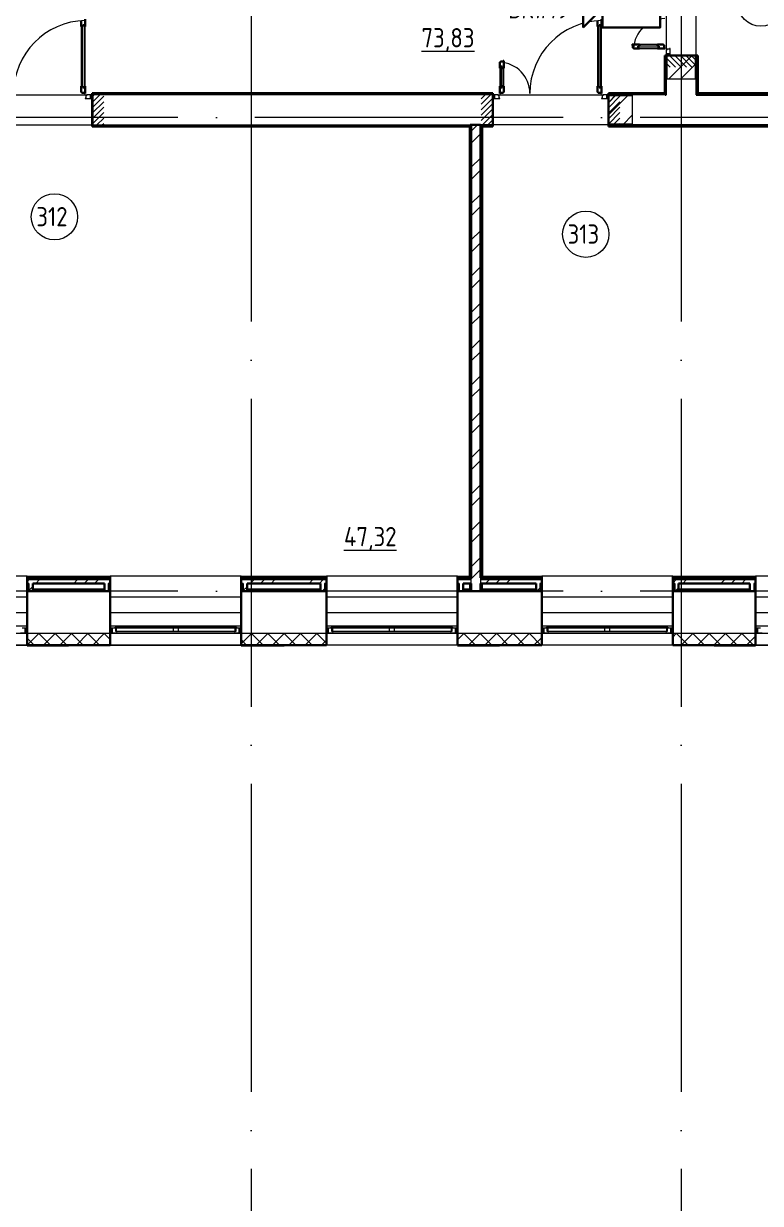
# Model space of a CAD drawing. Header units: millimetres. Extents: x -495897 to 1376592, y -28539 to 470976.
# Drawn here: x 296255 to 305816, y 334687 to 350005 of the extents above; entities that cross this region are included whole.
import ezdxf
from ezdxf.enums import TextEntityAlignment as Align

# ---------------------------------------------------------------- set-up
doc = ezdxf.new("R2010")
doc.units = ezdxf.units.MM
doc.set_wipeout_variables(frame=1)
doc.linetypes.add('ADSK_Линия сетки', pattern=[25, 20, -2.5, 0, -2.5])
doc.linetypes.add('ADSK_Штриховая_ш2 п1_5', pattern=[4.5, 3, -1.5])
for name, color, linetype, lineweight in [('_ Окна', 7, 'Continuous', 9), ('RC-Видеонаблюдение', 5, 'Continuous', 30), ('Двери', 252, 'Continuous', 9), ('Марки помещений', 252, 'Continuous', 20), ('Ограждение', 252, 'Continuous', 9), ('Окна', 252, 'Continuous', 9), ('Оси', 252, 'Continuous', 9), ('Перекрытие', 252, 'Continuous', 18), ('Стены внутренние', 7, 'Continuous', 18), ('Стены наружные', 7, 'Continuous', 18), ('Стены штриховка', 7, 'Continuous', 9)]:
    doc.layers.add(name, color=color, linetype=linetype, lineweight=lineweight)
doc.layers.add('RC-Позиционные_обозначения', color=7, linetype='Continuous')
doc.layers.add('Двери открывание', color=7, linetype='Continuous', lineweight=9, true_color=0xc0c0c0)
doc.styles.add('GOST Common_2', font='', dxfattribs={"width": 0.9, "height": 250})
doc.styles.add('RubezhCAD', font='', dxfattribs={"oblique": 10})
doc.styles.get("Standard").update_dxf_attribs({"font": ''})
doc.styles.get('GOST Common_2').set_extended_font_data('GOST type B')
doc.styles.get('RubezhCAD').set_extended_font_data('GOST type A')
doc.styles.get('Standard').set_extended_font_data('GOST type B')

# ---------------------------------------------------------------- blocks, each defined once
blk = doc.blocks.new('RC-UGO-CAM-01')
blk.add_attdef('PSTN', text='', height=2.5).set_placement((4.63, 3.28), align=Align.BOTTOM_LEFT)
at = {"color": 1}
blk.add_wipeout([(3.74, 0), (6.24, 2.5), (6.24, -2.5)], dxfattribs=at)
blk.add_line((6.24, 2.5), (6.24, -2.5), dxfattribs=at)
blk.add_wipeout([(-3.74, -2.5), (-3.74, 2.5), (3.74, 2.5), (3.74, -2.5)], dxfattribs=at)
for q in [(6.24, 2.5), (6.24, -2.5)]:
    blk.add_line((3.74, 0), q, dxfattribs=at)
blk.add_lwpolyline([(3.74, -2.5), (3.74, 2.5), (-3.74, 2.5), (-3.74, -2.5), (3.74, -2.5)], close=True, dxfattribs=at)
blk = doc.blocks.new('3 этаж')
at = {"layer": '_ Окна', "color": 251, "lineweight": 18, "true_color": 0x636466}
for p, q in [((296971, -18303), (297031, -18303)), ((297031, -18245), (296993, -18245)), ((297031, -18303), (297031, -18245)), ((298199, -18245), (298161, -18245)), ((298161, -18245), (298161, -18303)), ((298161, -18303), (298220, -18303)), ((298207, -18286), (298207, -18245)), ((298219, -18286), (298207, -18286)), ((298220, -18303), (298225, -18286)), ((299747, -18286), (299751, -18303)), ((299751, -18303), (299811, -18303)), ((299765, -18286), (299753, -18286)), ((299765, -18245), (299765, -18286)), ((299811, -18245), (299773, -18245)), ((299811, -18303), (299811, -18245)), ((301004, -18245), (300966, -18245)), ((300966, -18245), (300966, -18303)), ((300966, -18303), (301025, -18303)), ((301012, -18286), (301012, -18245)), ((301024, -18286), (301012, -18286)), ((301025, -18303), (301030, -18286)), ((302552, -18286), (302556, -18303)), ((302556, -18303), (302616, -18303)), ((302570, -18286), (302558, -18286)), ((302570, -18245), (302570, -18286)), ((302616, -18245), (302578, -18245)), ((302616, -18303), (302616, -18245)), ((303799, -18245), (303761, -18245)), ((303761, -18245), (303761, -18303)), ((303761, -18303), (303820, -18303)), ((303807, -18286), (303807, -18245)), ((303819, -18286), (303807, -18286)), ((303820, -18303), (303825, -18286)), ((305347, -18286), (305351, -18303)), ((305351, -18303), (305411, -18303)), ((305365, -18286), (305353, -18286)), ((305365, -18245), (305365, -18286)), ((305411, -18245), (305373, -18245)), ((305411, -18303), (305411, -18245)), ((306574, -18245), (306536, -18245)), ((306536, -18245), (306536, -18303)), ((306536, -18303), (306595, -18303))]:
    blk.add_line(p, q, dxfattribs=at)
at = {"layer": '_ Окна', "color": 251, "true_color": 0x636466}
for p, q in [((297056, -18245), (297031, -18245)), ((297031, -18245), (297031, -18303)), ((297031, -18303), (297056, -18303)), ((298161, -18245), (298136, -18245)), ((298136, -18303), (298161, -18303)), ((298161, -18303), (298161, -18245)), ((299836, -18245), (299811, -18245)), ((299811, -18245), (299811, -18303)), ((299811, -18303), (299836, -18303)), ((300966, -18245), (300941, -18245)), ((300941, -18303), (300966, -18303)), ((300966, -18303), (300966, -18245)), ((302641, -18245), (302616, -18245)), ((302616, -18245), (302616, -18303)), ((302616, -18303), (302641, -18303)), ((303761, -18245), (303736, -18245)), ((303736, -18303), (303761, -18303)), ((303761, -18303), (303761, -18245)), ((305436, -18245), (305411, -18245)), ((305411, -18245), (305411, -18303)), ((305411, -18303), (305436, -18303)), ((306536, -18245), (306511, -18245)), ((306511, -18303), (306536, -18303)), ((306536, -18303), (306536, -18245))]:
    blk.add_line(p, q, dxfattribs=at)
at = {"layer": 'Двери', "color": 251, "lineweight": 30, "true_color": 0x636466}
for p, q in [((297759, -10354), (297759, -10430)), ((297779, -10430), (297779, -10412)), ((297779, -10412), (297800, -10412)), ((297800, -10412), (297800, -10430)), ((297809, -10430), (297809, -10336)), ((304459, -10354), (304459, -10430)), ((304479, -10430), (304479, -10412)), ((304479, -10412), (304500, -10412)), ((304500, -10412), (304500, -10430)), ((304509, -10430), (304509, -10336)), ((297759, -10430), (297779, -10430)), ((297800, -10430), (297809, -10430)), ((304459, -10430), (304479, -10430)), ((304500, -10430), (304509, -10430)), ((305003, -10666), (304909, -10666)), ((304909, -10666), (304909, -10674)), ((304909, -10674), (304918, -10674)), ((304918, -10674), (304918, -10708)), ((304918, -10708), (304927, -10708)), ((304927, -10708), (304927, -10716)), ((304927, -10716), (305003, -10716)), ((305003, -10686), (304985, -10686)), ((304985, -10686), (304985, -10707)), ((304985, -10707), (305003, -10707)), ((305003, -10666), (305003, -10686)), ((305003, -10707), (305003, -10716)), ((305315, -10666), (305239, -10666)), ((305239, -10666), (305239, -10686)), ((305239, -10686), (305257, -10686)), ((305239, -10707), (305239, -10716)), ((305257, -10707), (305239, -10707)), ((305239, -10716), (305333, -10716)), ((305257, -10686), (305257, -10707)), ((305315, -10674), (305315, -10666)), ((305324, -10674), (305315, -10674)), ((305324, -10708), (305324, -10674)), ((305333, -10708), (305324, -10708)), ((305333, -10716), (305333, -10708)), ((303201, -10894), (303193, -10894)), ((303193, -10894), (303193, -10970)), ((303202, -10970), (303193, -10970)), ((303235, -10885), (303201, -10885)), ((303201, -10885), (303201, -10894)), ((303202, -10952), (303202, -10970)), ((303223, -10952), (303202, -10952)), ((303223, -10970), (303223, -10952)), ((303243, -10970), (303223, -10970)), ((303243, -10876), (303235, -10876)), ((303235, -10876), (303235, -10885)), ((303243, -10970), (303243, -10876)), ((297759, -11206), (297759, -11282)), ((297759, -11206), (297779, -11206)), ((297759, -11282), (297767, -11282)), ((297767, -11282), (297767, -11291)), ((297767, -11291), (297801, -11291)), ((297779, -11206), (297779, -11224)), ((297779, -11224), (297800, -11224)), ((297800, -11206), (297809, -11206)), ((297800, -11224), (297800, -11206)), ((297801, -11291), (297801, -11300)), ((297801, -11300), (297809, -11300)), ((297809, -11300), (297809, -11206)), ((303193, -11206), (303193, -11300)), ((303202, -11206), (303193, -11206)), ((303193, -11300), (303201, -11300)), ((303201, -11300), (303201, -11291)), ((303201, -11291), (303235, -11291)), ((303202, -11224), (303202, -11206)), ((303223, -11224), (303202, -11224)), ((303223, -11206), (303223, -11224)), ((303243, -11206), (303223, -11206)), ((303235, -11291), (303235, -11282)), ((303235, -11282), (303243, -11282)), ((303243, -11282), (303243, -11206)), ((304459, -11206), (304459, -11282)), ((304459, -11206), (304479, -11206)), ((304459, -11282), (304467, -11282)), ((304467, -11282), (304467, -11291)), ((304467, -11291), (304501, -11291)), ((304479, -11206), (304479, -11224)), ((304479, -11224), (304500, -11224)), ((304500, -11206), (304509, -11206)), ((304500, -11224), (304500, -11206)), ((304501, -11291), (304501, -11300)), ((304501, -11300), (304509, -11300)), ((304509, -11300), (304509, -11206))]:
    blk.add_line(p, q, dxfattribs=at)
at = {"layer": 'Двери', "color": 251, "true_color": 0x636466}
for p, q in [((297779, -11224), (297779, -10412)), ((297779, -10412), (297800, -10412)), ((297800, -10412), (297800, -11224)), ((304479, -11224), (304479, -10412)), ((304479, -10412), (304500, -10412)), ((304500, -10412), (304500, -11224)), ((297759, -10430), (297759, -11206)), ((297809, -11206), (297809, -10430)), ((304459, -10430), (304459, -11206)), ((304509, -11206), (304509, -10430)), ((305257, -10686), (304985, -10686)), ((304985, -10686), (304985, -10707)), ((304985, -10707), (305257, -10707)), ((305239, -10666), (305003, -10666)), ((305003, -10716), (305239, -10716)), ((305257, -10707), (305257, -10686)), ((305401, -10716), (305393, -10716)), ((305393, -10716), (305393, -10725)), ((305401, -10788), (305401, -10716)), ((305351, -10739), (305351, -10788)), ((305359, -10739), (305351, -10739)), ((305401, -10788), (305351, -10788)), ((305351, -10788), (305351, -10808)), ((305351, -10788), (305401, -10788)), ((305351, -10808), (305401, -10808)), ((305393, -10725), (305359, -10725)), ((305359, -10725), (305359, -10739)), ((305401, -10808), (305401, -10788)), ((303193, -10970), (303193, -11206)), ((303202, -10952), (303202, -11224)), ((303223, -10952), (303202, -10952)), ((303223, -11224), (303223, -10952)), ((303243, -11206), (303243, -10970)), ((297800, -11224), (297779, -11224)), ((297832, -11326), (297818, -11326)), ((297818, -11326), (297818, -11360)), ((297832, -11318), (297832, -11326)), ((297881, -11318), (297832, -11318)), ((297901, -11318), (297881, -11318)), ((297881, -11318), (297881, -11368)), ((297881, -11368), (297881, -11318)), ((297901, -11368), (297901, -11318)), ((303101, -11318), (303101, -11368)), ((303121, -11318), (303101, -11318)), ((303121, -11368), (303121, -11318)), ((303170, -11318), (303121, -11318)), ((303121, -11318), (303121, -11368)), ((303170, -11326), (303170, -11318)), ((303184, -11326), (303170, -11326)), ((303184, -11360), (303184, -11326)), ((303202, -11224), (303223, -11224)), ((304500, -11224), (304479, -11224)), ((304532, -11326), (304518, -11326)), ((304518, -11326), (304518, -11360)), ((304532, -11318), (304532, -11326)), ((304581, -11318), (304532, -11318)), ((304601, -11318), (304581, -11318)), ((304581, -11318), (304581, -11368)), ((304581, -11368), (304581, -11318)), ((304601, -11368), (304601, -11318)), ((297818, -11360), (297809, -11360)), ((297809, -11360), (297809, -11368)), ((297809, -11368), (297881, -11368)), ((297881, -11368), (297901, -11368)), ((303101, -11368), (303121, -11368)), ((303121, -11368), (303193, -11368)), ((303193, -11360), (303184, -11360)), ((303193, -11368), (303193, -11360)), ((304518, -11360), (304509, -11360)), ((304509, -11360), (304509, -11368)), ((304509, -11368), (304581, -11368)), ((304581, -11368), (304601, -11368))]:
    blk.add_line(p, q, dxfattribs=at)
at = {"layer": 'Двери', "color": 251, "linetype": 'ADSK_Штриховая_ш2 п1_5', "true_color": 0x636466}
for p, q in [((305741, -10808), (305351, -10808)), ((305351, -10808), (305351, -10958)), ((305741, -10958), (305741, -10808)), ((298051, -11318), (297901, -11318)), ((297901, -11318), (297901, -11708)), ((303101, -11318), (302951, -11318)), ((303101, -11708), (303101, -11318)), ((304751, -11318), (304601, -11318)), ((304601, -11318), (304601, -11708)), ((297901, -11708), (298051, -11708)), ((302951, -11708), (303101, -11708)), ((304601, -11708), (304751, -11708))]:
    blk.add_line(p, q, dxfattribs=at)
at = {"layer": 'Двери', "color": 251, "linetype": 'Continuous', "lineweight": 18, "true_color": 0x636466}
for p, q in [((305472, -10958), (305351, -10837)), ((305543, -10958), (305393, -10808)), ((305614, -10958), (305464, -10808)), ((305684, -10958), (305534, -10808)), ((305741, -10944), (305605, -10808)), ((305741, -10873), (305676, -10808)), ((305402, -10958), (305351, -10908)), ((297901, -11346), (297928, -11318)), ((297901, -11416), (297999, -11318)), ((302951, -11369), (303002, -11318)), ((302951, -11440), (303072, -11318)), ((304601, -11346), (304628, -11318)), ((304601, -11416), (304699, -11318)), ((297901, -11487), (298051, -11337)), ((297901, -11558), (298051, -11408)), ((297901, -11628), (298051, -11478)), ((302951, -11511), (303101, -11361)), ((302951, -11581), (303101, -11431)), ((304601, -11487), (304751, -11337)), ((304601, -11558), (304751, -11408)), ((304601, -11628), (304751, -11478)), ((297901, -11699), (298051, -11549)), ((297962, -11708), (298051, -11620)), ((302951, -11652), (303101, -11502)), ((302965, -11708), (303101, -11573)), ((304601, -11699), (304751, -11549)), ((304662, -11708), (304751, -11620)), ((298033, -11708), (298051, -11691)), ((303036, -11708), (303101, -11643)), ((304733, -11708), (304751, -11691))]:
    blk.add_line(p, q, dxfattribs=at)
at = {"layer": 'Двери открывание', "color": 251, "true_color": 0x636466}
for centre, radius, start, end in [((297827, -11300), 946, 91.0903, 180), ((304527, -11300), 946, 91.0903, 180), ((305333, -10734), 406, 90, 177.459), ((303175, -11300), 406, 0, 87.459)]:
    blk.add_arc(centre, radius, start, end, dxfattribs=at)
at = {"layer": 'Марки помещений', "color": 251, "true_color": 0x636466}
for centre in [(306578, -10127), (297412, -12902), (304306, -13129)]:
    blk.add_circle(centre, 300, dxfattribs=at)
at = {"layer": 'Ограждение', "color": 251, "true_color": 0x636466}
for p, q in [((305326, -10898), (305331, -10898)), ((305326, -10898), (305326, -11293)), ((305761, -10898), (305766, -10898)), ((305766, -10898), (305766, -11293)), ((297911, -11298), (297911, -11293)), ((303091, -11293), (297911, -11293)), ((303091, -11293), (303091, -11298)), ((304611, -11298), (304611, -11293)), ((305326, -11293), (304611, -11293)), ((305326, -11293), (305331, -11298)), ((305766, -11293), (305761, -11298)), ((311546, -11293), (305766, -11293)), ((297911, -11733), (297911, -11728)), ((297911, -11733), (302796, -11733)), ((302801, -11728), (302796, -11733)), ((302796, -11733), (302796, -17578)), ((302966, -11733), (302961, -11728)), ((302966, -17578), (302966, -11733)), ((303091, -11733), (302966, -11733)), ((303091, -11728), (303091, -11733)), ((304611, -11733), (304611, -11728)), ((304611, -11733), (311069, -11733)), ((295356, -17563), (297056, -17563)), ((297056, -17563), (297056, -17578)), ((298136, -17578), (298136, -17563)), ((298136, -17563), (299836, -17563)), ((299836, -17563), (299836, -17578)), ((300941, -17578), (300941, -17563)), ((300941, -17563), (302641, -17563)), ((302641, -17563), (302641, -17578)), ((303736, -17578), (303736, -17563)), ((303736, -17563), (305436, -17563)), ((305436, -17563), (305436, -17578)), ((306511, -17578), (306511, -17563)), ((306511, -17563), (308211, -17563)), ((298061, -17738), (297131, -17738)), ((300866, -17738), (299911, -17738)), ((302796, -17738), (302716, -17738)), ((302796, -17663), (302796, -17738)), ((302806, -17748), (302796, -17738)), ((302806, -17748), (302806, -17663)), ((302956, -17663), (302956, -17748)), ((302956, -17748), (302966, -17738)), ((302966, -17738), (302966, -17663)), ((303661, -17738), (302966, -17738)), ((306436, -17738), (305511, -17738)), ((295356, -17838), (297056, -17838)), ((298136, -17838), (299836, -17838)), ((300941, -17838), (302641, -17838)), ((303736, -17838), (305436, -17838)), ((306511, -17838), (308211, -17838)), ((295356, -18038), (297056, -18038)), ((298136, -18038), (299836, -18038)), ((300941, -18038), (302641, -18038)), ((303736, -18038), (305436, -18038)), ((306511, -18038), (308211, -18038)), ((295356, -18213), (297056, -18213)), ((298136, -18213), (299836, -18213)), ((300941, -18213), (302641, -18213)), ((303736, -18213), (305436, -18213)), ((306511, -18213), (308211, -18213))]:
    blk.add_line(p, q, dxfattribs=at)
at = {"layer": 'Окна', "color": 251, "true_color": 0x636466}
for p, q in [((298199, -18228), (298971, -18228)), ((298199, -18245), (298199, -18228)), ((298971, -18228), (299001, -18228)), ((298971, -18228), (298971, -18245)), ((299001, -18228), (299773, -18228)), ((299001, -18245), (299001, -18228)), ((299773, -18228), (299773, -18245)), ((301004, -18228), (301776, -18228)), ((301004, -18245), (301004, -18228)), ((301776, -18228), (301806, -18228)), ((301776, -18228), (301776, -18245)), ((301806, -18228), (302578, -18228)), ((301806, -18245), (301806, -18228)), ((302578, -18228), (302578, -18245)), ((303799, -18228), (304571, -18228)), ((303799, -18245), (303799, -18228)), ((304571, -18228), (304601, -18228)), ((304571, -18228), (304571, -18245)), ((304601, -18228), (305373, -18228)), ((304601, -18245), (304601, -18228)), ((305373, -18228), (305373, -18245)), ((298971, -18245), (298199, -18245)), ((298219, -18286), (298219, -18245)), ((298951, -18286), (298219, -18286)), ((298220, -18303), (299751, -18303)), ((298951, -18245), (298951, -18286)), ((299021, -18286), (298951, -18286)), ((299001, -18245), (298971, -18245)), ((299773, -18245), (299001, -18245)), ((299021, -18286), (299021, -18245)), ((299753, -18286), (299021, -18286)), ((299753, -18245), (299753, -18286)), ((301776, -18245), (301004, -18245)), ((301024, -18286), (301024, -18245)), ((301756, -18286), (301024, -18286)), ((301025, -18303), (302556, -18303)), ((301756, -18245), (301756, -18286)), ((301826, -18286), (301756, -18286)), ((301806, -18245), (301776, -18245)), ((302578, -18245), (301806, -18245)), ((301826, -18286), (301826, -18245)), ((302558, -18286), (301826, -18286)), ((302558, -18245), (302558, -18286)), ((304571, -18245), (303799, -18245)), ((303819, -18286), (303819, -18245)), ((304551, -18286), (303819, -18286)), ((303820, -18303), (305351, -18303)), ((304551, -18245), (304551, -18286)), ((304621, -18286), (304551, -18286)), ((304601, -18245), (304571, -18245)), ((305373, -18245), (304601, -18245)), ((304621, -18286), (304621, -18245)), ((305353, -18286), (304621, -18286)), ((305353, -18245), (305353, -18286))]:
    blk.add_line(p, q, dxfattribs=at)
at = {"layer": 'Оси', "color": 251, "linetype": 'ADSK_Линия сетки', "ltscale": 200, "true_color": 0x636466}
for p, q in [((299966, -263), (299966, -31390)), ((305546, -263), (305546, -31390)), ((314013, -11613), (237074, -11613)), ((314013, -17763), (237074, -17763))]:
    blk.add_line(p, q, dxfattribs=at)
at = {"layer": 'Перекрытие', "color": 251, "true_color": 0x636466}
for p, q in [((305351, -9377), (305351, -10739)), ((305736, -10808), (305741, -10808)), ((304611, -11323), (304611, -11318)), ((304611, -11708), (304611, -11703))]:
    blk.add_line(p, q, dxfattribs=at)
at = {"layer": 'Стены внутренние', "color": 251, "lineweight": 30, "true_color": 0x636466}
for p, q in [((305356, -11113), (305351, -11113)), ((305741, -11113), (305736, -11113)), ((297911, -11318), (297911, -11323)), ((303101, -11708), (303101, -11318)), ((304911, -11318), (304911, -11323)), ((305351, -11318), (305336, -11318)), ((297911, -11703), (297911, -11708)), ((304911, -11703), (304911, -11708)), ((297056, -17763), (297056, -18465)), ((298061, -17763), (297131, -17763)), ((298136, -18465), (298136, -17763)), ((299836, -17763), (299836, -18465)), ((300866, -17763), (299911, -17763)), ((300941, -18465), (300941, -17763)), ((302641, -17763), (302641, -18465)), ((302821, -17763), (302716, -17763)), ((303661, -17763), (302941, -17763)), ((303736, -18465), (303736, -17763)), ((305436, -17763), (305436, -18465)), ((306436, -17763), (305511, -17763)), ((306511, -18465), (306511, -17763)), ((297056, -18465), (298136, -18465)), ((299836, -18465), (300941, -18465)), ((302641, -18465), (303736, -18465)), ((305436, -18465), (306511, -18465))]:
    blk.add_line(p, q, dxfattribs=at)
at = {"layer": 'Стены внутренние', "color": 251, "true_color": 0x636466}
for p, q in [((305351, -11113), (305351, -11318)), ((305736, -11113), (305356, -11113)), ((305741, -11318), (305741, -11113)), ((296470, -11318), (297832, -11318)), ((303101, -11318), (297911, -11318)), ((297911, -11323), (297911, -11703)), ((303170, -11318), (304532, -11318)), ((305336, -11318), (304911, -11318)), ((304911, -11323), (304911, -11703)), ((296401, -11708), (297901, -11708)), ((297911, -11708), (302806, -11708)), ((304601, -11708), (303101, -11708)), ((312296, -18313), (280362, -18313)), ((312296, -18313), (306511, -18313)), ((297056, -18465), (295356, -18465)), ((299836, -18465), (298136, -18465)), ((302641, -18465), (300941, -18465)), ((305436, -18465), (303736, -18465)), ((308211, -18465), (306511, -18465))]:
    blk.add_line(p, q, dxfattribs=at)
at = {"layer": 'Стены внутренние', "color": 251, "linetype": 'Continuous', "lineweight": 9, "true_color": 0x636466}
for p, q in [((297149, -18463), (297056, -18371)), ((297059, -18463), (297209, -18313)), ((297361, -18463), (297211, -18313)), ((297271, -18463), (297421, -18313)), ((297573, -18463), (297423, -18313)), ((297484, -18463), (297634, -18313)), ((297785, -18463), (297635, -18313)), ((297696, -18463), (297846, -18313)), ((297997, -18463), (297847, -18313)), ((297908, -18463), (298058, -18313)), ((298135, -18389), (298059, -18313)), ((299838, -18443), (299967, -18313)), ((300119, -18463), (299969, -18313)), ((300029, -18463), (300179, -18313)), ((300331, -18463), (300181, -18313)), ((300241, -18463), (300391, -18313)), ((300543, -18463), (300393, -18313)), ((300453, -18463), (300603, -18313)), ((300755, -18463), (300605, -18313)), ((300665, -18463), (300815, -18313)), ((300939, -18435), (300817, -18313)), ((302643, -18395), (302725, -18313)), ((302876, -18463), (302726, -18313)), ((302787, -18463), (302937, -18313)), ((303088, -18463), (302938, -18313)), ((302999, -18463), (303149, -18313)), ((303301, -18463), (303151, -18313)), ((303211, -18463), (303361, -18313)), ((303513, -18463), (303363, -18313)), ((303423, -18463), (303573, -18313)), ((303725, -18463), (303575, -18313)), ((303635, -18463), (303736, -18363)), ((305436, -18360), (305482, -18313)), ((305634, -18463), (305484, -18313)), ((305545, -18463), (305695, -18313)), ((305846, -18463), (305696, -18313)), ((305757, -18463), (305907, -18313)), ((306058, -18463), (305908, -18313)), ((305969, -18463), (306119, -18313)), ((306270, -18463), (306120, -18313)), ((306181, -18463), (306331, -18313)), ((306483, -18463), (306333, -18313)), ((306393, -18463), (306511, -18346)), ((297124, -18465), (297123, -18465)), ((297476, -18463), (297475, -18465)), ((298120, -18463), (298134, -18450)), ((298134, -18453), (298136, -18453)), ((299906, -18463), (299838, -18395)), ((299940, -18463), (299939, -18465)), ((299961, -18465), (299960, -18463)), ((300195, -18465), (300194, -18463)), ((300782, -18465), (300781, -18463)), ((300878, -18463), (300939, -18402)), ((302643, -18437), (302641, -18434)), ((302664, -18463), (302643, -18442)), ((302756, -18463), (302755, -18465)), ((305454, -18464), (305453, -18465)), ((305475, -18465), (305474, -18463)), ((306061, -18465), (306060, -18463))]:
    blk.add_line(p, q, dxfattribs=at)
at = {"layer": 'Стены наружные', "color": 251, "true_color": 0x636466}
for p, q in [((305356, -10739), (305356, -9713)), ((305736, -9713), (305736, -10808)), ((303101, -11708), (302941, -11708)), ((311094, -11708), (304911, -11708)), ((297131, -17748), (298061, -17748)), ((299911, -17748), (300866, -17748)), ((302716, -17748), (302813, -17748)), ((302813, -17763), (302813, -17748)), ((302948, -17748), (303661, -17748)), ((302948, -17763), (302948, -17748)), ((305511, -17748), (306436, -17748)), ((297056, -18470), (294281, -18470)), ((299836, -18470), (297596, -18470)), ((300941, -18470), (300391, -18470)), ((300941, -18465), (300941, -18470)), ((303736, -18470), (303186, -18470)), ((303736, -18465), (303736, -18470)), ((305436, -18465), (305436, -18470)), ((305971, -18470), (305436, -18470)), ((308816, -18470), (306511, -18470))]:
    blk.add_line(p, q, dxfattribs=at)
at = {"layer": 'Стены наружные', "color": 251, "lineweight": 30, "true_color": 0x636466}
for p, q in [((305351, -10808), (305331, -10808)), ((305331, -10808), (305331, -11298)), ((305351, -11113), (305351, -10808)), ((305736, -10808), (305356, -10808)), ((305356, -10808), (305356, -11113)), ((305736, -11113), (305736, -10808)), ((305761, -10808), (305741, -10808)), ((305741, -10808), (305741, -11113)), ((305761, -11298), (305761, -10808)), ((297901, -11298), (297901, -11318)), ((303101, -11298), (297901, -11298)), ((297901, -11318), (297911, -11318)), ((297911, -11323), (297901, -11323)), ((297901, -11323), (297901, -11703)), ((303101, -11318), (303101, -11298)), ((304601, -11298), (304601, -11318)), ((305331, -11298), (304601, -11298)), ((304601, -11318), (304911, -11318)), ((304911, -11323), (304601, -11323)), ((304601, -11323), (304601, -11703)), ((305336, -11303), (305331, -11303)), ((305741, -11318), (311646, -11318)), ((305756, -11303), (305756, -11298)), ((311566, -11303), (305756, -11303)), ((311561, -11298), (305761, -11298)), ((297901, -11703), (297911, -11703)), ((297911, -11708), (297901, -11708)), ((297901, -11708), (297901, -11728)), ((297901, -11728), (302801, -11728)), ((302801, -11728), (302801, -17578)), ((302941, -11708), (302806, -11708)), ((302806, -11723), (302806, -17583)), ((302821, -17588), (302821, -11708)), ((302941, -11708), (302941, -17588)), ((302956, -11723), (302961, -11723)), ((302956, -17583), (302956, -11723)), ((302961, -17578), (302961, -11728)), ((302961, -11728), (303101, -11728)), ((303101, -11728), (303101, -11708)), ((304601, -11703), (304911, -11703)), ((304911, -11708), (304601, -11708)), ((304601, -11708), (304601, -11728)), ((304601, -11728), (311074, -11728)), ((298136, -17578), (297056, -17578)), ((297056, -17578), (297056, -17763)), ((298136, -17763), (298136, -17578)), ((300941, -17578), (299836, -17578)), ((299836, -17578), (299836, -17763)), ((300941, -17763), (300941, -17578)), ((302801, -17578), (302641, -17578)), ((302641, -17578), (302641, -17763)), ((302806, -17583), (302801, -17583)), ((302941, -17588), (302956, -17588)), ((302961, -17583), (302956, -17583)), ((303736, -17578), (302961, -17578)), ((303736, -17763), (303736, -17578)), ((305436, -17578), (305436, -17763)), ((306511, -17578), (305436, -17578)), ((306511, -17763), (306511, -17578)), ((297056, -17763), (297131, -17763)), ((297131, -17663), (298061, -17663)), ((297131, -17763), (297131, -17663)), ((298061, -17663), (298061, -17763)), ((298061, -17763), (298136, -17763)), ((299836, -17763), (299911, -17763)), ((299911, -17663), (300866, -17663)), ((299911, -17763), (299911, -17663)), ((300866, -17663), (300866, -17763)), ((300866, -17763), (300941, -17763)), ((302641, -17763), (302716, -17763)), ((302716, -17663), (302821, -17663)), ((302716, -17763), (302716, -17663)), ((302821, -17663), (302821, -17763)), ((302821, -17763), (302941, -17763)), ((302941, -17763), (302941, -17663)), ((302941, -17663), (303661, -17663)), ((303661, -17663), (303661, -17763)), ((303661, -17763), (303736, -17763)), ((305436, -17763), (305511, -17763)), ((305511, -17663), (306436, -17663)), ((305511, -17763), (305511, -17663)), ((306436, -17663), (306436, -17763)), ((306436, -17763), (306511, -17763)), ((297596, -18465), (297056, -18465)), ((297056, -18465), (297056, -18470)), ((297056, -18470), (297596, -18470)), ((297596, -18465), (297596, -18470)), ((299836, -18465), (300391, -18465)), ((299836, -18465), (299836, -18470)), ((300391, -18470), (299836, -18470)), ((300391, -18465), (300391, -18470)), ((302641, -18465), (303186, -18465)), ((302641, -18465), (302641, -18470)), ((303186, -18470), (302641, -18470)), ((303186, -18465), (303186, -18470)), ((305971, -18465), (306511, -18465)), ((305971, -18465), (305971, -18470)), ((306511, -18470), (305971, -18470)), ((306511, -18465), (306511, -18470))]:
    blk.add_line(p, q, dxfattribs=at)
at = {"layer": 'Стены наружные', "color": 251, "linetype": 'Continuous', "lineweight": 9, "true_color": 0x636466}
for p, q in [((305331, -10828), (305336, -10823)), ((305336, -10823), (305351, -10808)), ((305356, -10824), (305371, -10808)), ((305356, -10824), (305371, -10808)), ((305381, -11113), (305686, -10808)), ((305381, -11113), (305686, -10808)), ((305741, -10843), (305756, -10828)), ((305756, -10828), (305761, -10823)), ((305331, -10899), (305336, -10894)), ((305331, -10970), (305336, -10965)), ((305538, -11113), (305736, -10916)), ((305538, -11113), (305736, -10916)), ((305756, -10898), (305761, -10893)), ((305756, -10969), (305761, -10964)), ((305331, -11040), (305336, -11035)), ((305331, -11111), (305336, -11106)), ((305331, -11182), (305336, -11177)), ((305756, -11040), (305761, -11035)), ((305756, -11110), (305761, -11105)), ((305756, -11181), (305761, -11176)), ((297926, -11303), (297931, -11298)), ((297997, -11303), (298002, -11298)), ((298052, -11318), (298067, -11303)), ((298067, -11303), (298072, -11298)), ((298138, -11303), (298143, -11298)), ((298209, -11303), (298214, -11298)), ((298280, -11303), (298285, -11298)), ((298350, -11303), (298355, -11298)), ((298421, -11303), (298426, -11298)), ((298477, -11318), (298492, -11303)), ((298492, -11303), (298497, -11298)), ((298562, -11303), (298567, -11298)), ((298633, -11303), (298638, -11298)), ((298704, -11303), (298709, -11298)), ((298775, -11303), (298780, -11298)), ((298845, -11303), (298850, -11298)), ((298901, -11318), (298916, -11303)), ((298916, -11303), (298921, -11298)), ((298987, -11303), (298992, -11298)), ((299057, -11303), (299062, -11298)), ((299128, -11303), (299133, -11298)), ((299199, -11303), (299204, -11298)), ((299269, -11303), (299274, -11298)), ((299325, -11318), (299340, -11303)), ((299340, -11303), (299345, -11298)), ((299411, -11303), (299416, -11298)), ((299482, -11303), (299487, -11298)), ((299552, -11303), (299557, -11298)), ((299623, -11303), (299628, -11298)), ((299694, -11303), (299699, -11298)), ((299749, -11318), (299764, -11303)), ((299764, -11303), (299769, -11298)), ((299835, -11303), (299840, -11298)), ((299906, -11303), (299911, -11298)), ((299977, -11303), (299982, -11298)), ((300047, -11303), (300052, -11298)), ((300118, -11303), (300123, -11298)), ((300174, -11318), (300189, -11303)), ((300189, -11303), (300194, -11298)), ((300259, -11303), (300264, -11298)), ((300330, -11303), (300335, -11298)), ((300401, -11303), (300406, -11298)), ((300472, -11303), (300477, -11298)), ((300542, -11303), (300547, -11298)), ((300598, -11318), (300613, -11303)), ((300613, -11303), (300618, -11298)), ((300684, -11303), (300689, -11298)), ((300754, -11303), (300759, -11298)), ((300825, -11303), (300830, -11298)), ((300896, -11303), (300901, -11298)), ((300967, -11303), (300972, -11298)), ((301022, -11318), (301037, -11303)), ((301037, -11303), (301042, -11298)), ((301108, -11303), (301113, -11298)), ((301179, -11303), (301184, -11298)), ((301249, -11303), (301254, -11298)), ((301320, -11303), (301325, -11298)), ((301391, -11303), (301396, -11298)), ((301447, -11318), (301462, -11303)), ((301462, -11303), (301467, -11298)), ((301532, -11303), (301537, -11298)), ((301603, -11303), (301608, -11298)), ((301674, -11303), (301679, -11298)), ((301744, -11303), (301749, -11298)), ((301815, -11303), (301820, -11298)), ((301871, -11318), (301886, -11303)), ((301886, -11303), (301891, -11298)), ((301957, -11303), (301962, -11298)), ((302027, -11303), (302032, -11298)), ((302098, -11303), (302103, -11298)), ((302169, -11303), (302174, -11298)), ((302239, -11303), (302244, -11298)), ((302295, -11318), (302310, -11303)), ((302310, -11303), (302315, -11298)), ((302381, -11303), (302386, -11298)), ((302451, -11303), (302456, -11298)), ((302522, -11303), (302527, -11298)), ((302593, -11303), (302598, -11298)), ((302664, -11303), (302669, -11298)), ((302719, -11318), (302734, -11303)), ((302734, -11303), (302739, -11298)), ((302805, -11303), (302810, -11298)), ((302876, -11303), (302881, -11298)), ((302946, -11303), (302951, -11298)), ((303017, -11303), (303022, -11298)), ((303088, -11303), (303093, -11298)), ((304601, -11422), (304699, -11323)), ((304601, -11579), (304856, -11323)), ((304644, -11303), (304649, -11298)), ((304714, -11303), (304719, -11298)), ((304785, -11303), (304790, -11298)), ((304841, -11318), (304856, -11303)), ((304856, -11303), (304861, -11298)), ((304926, -11303), (304931, -11298)), ((304997, -11303), (305002, -11298)), ((305068, -11303), (305073, -11298)), ((305138, -11303), (305143, -11298)), ((305209, -11303), (305214, -11298)), ((305265, -11318), (305280, -11303)), ((305280, -11303), (305285, -11298)), ((305331, -11253), (305336, -11248)), ((305336, -11248), (305351, -11233)), ((305741, -11267), (305756, -11252)), ((305756, -11252), (305761, -11247)), ((305775, -11303), (305780, -11298)), ((305846, -11303), (305851, -11298)), ((305916, -11303), (305921, -11298)), ((305987, -11303), (305992, -11298)), ((306058, -11303), (306063, -11298)), ((306113, -11318), (306128, -11303)), ((306128, -11303), (306133, -11298)), ((306199, -11303), (306204, -11298)), ((306270, -11303), (306275, -11298)), ((306341, -11303), (306346, -11298)), ((306411, -11303), (306416, -11298)), ((306482, -11303), (306487, -11298)), ((306538, -11318), (306553, -11303)), ((306553, -11303), (306558, -11298)), ((297901, -11522), (297911, -11512)), ((304791, -11703), (304911, -11583)), ((297901, -11679), (297911, -11669)), ((297925, -11728), (297930, -11723)), ((297996, -11728), (298001, -11723)), ((298067, -11728), (298072, -11723)), ((298072, -11723), (298087, -11708)), ((298137, -11728), (298142, -11723)), ((298208, -11728), (298213, -11723)), ((298279, -11728), (298284, -11723)), ((298350, -11728), (298355, -11723)), ((298420, -11728), (298425, -11723)), ((298491, -11728), (298496, -11723)), ((298496, -11723), (298511, -11708)), ((298562, -11728), (298567, -11723)), ((298632, -11728), (298637, -11723)), ((298703, -11728), (298708, -11723)), ((298774, -11728), (298779, -11723)), ((298844, -11728), (298849, -11723)), ((298915, -11728), (298920, -11723)), ((298920, -11723), (298935, -11708)), ((298986, -11728), (298991, -11723)), ((299057, -11728), (299062, -11723)), ((299127, -11728), (299132, -11723)), ((299198, -11728), (299203, -11723)), ((299269, -11728), (299274, -11723)), ((299339, -11728), (299344, -11723)), ((299344, -11723), (299359, -11708)), ((299410, -11728), (299415, -11723)), ((299481, -11728), (299486, -11723)), ((299552, -11728), (299557, -11723)), ((299622, -11728), (299627, -11723)), ((299693, -11728), (299698, -11723)), ((299764, -11728), (299769, -11723)), ((299769, -11723), (299784, -11708)), ((299834, -11728), (299839, -11723)), ((299905, -11728), (299910, -11723)), ((299976, -11728), (299981, -11723)), ((300047, -11728), (300052, -11723)), ((300117, -11728), (300122, -11723)), ((300188, -11728), (300193, -11723)), ((300193, -11723), (300208, -11708)), ((300259, -11728), (300264, -11723)), ((300329, -11728), (300334, -11723)), ((300400, -11728), (300405, -11723)), ((300471, -11728), (300476, -11723)), ((300542, -11728), (300547, -11723)), ((300612, -11728), (300617, -11723)), ((300617, -11723), (300632, -11708)), ((300683, -11728), (300688, -11723)), ((300754, -11728), (300759, -11723)), ((300824, -11728), (300829, -11723)), ((300895, -11728), (300900, -11723)), ((300966, -11728), (300971, -11723)), ((301037, -11728), (301042, -11723)), ((301042, -11723), (301057, -11708)), ((301107, -11728), (301112, -11723)), ((301178, -11728), (301183, -11723)), ((301249, -11728), (301254, -11723)), ((301319, -11728), (301324, -11723)), ((301390, -11728), (301395, -11723)), ((301461, -11728), (301466, -11723)), ((301466, -11723), (301481, -11708)), ((301532, -11728), (301537, -11723)), ((301602, -11728), (301607, -11723)), ((301673, -11728), (301678, -11723)), ((301744, -11728), (301749, -11723)), ((301814, -11728), (301819, -11723)), ((301885, -11728), (301890, -11723)), ((301890, -11723), (301905, -11708)), ((301956, -11728), (301961, -11723)), ((302026, -11728), (302031, -11723)), ((302097, -11728), (302102, -11723)), ((302168, -11728), (302173, -11723)), ((302239, -11728), (302244, -11723)), ((302309, -11728), (302314, -11723)), ((302314, -11723), (302329, -11708)), ((302380, -11728), (302385, -11723)), ((302451, -11728), (302456, -11723)), ((302521, -11728), (302526, -11723)), ((302592, -11728), (302597, -11723)), ((302663, -11728), (302668, -11723)), ((302734, -11728), (302739, -11723)), ((302739, -11723), (302754, -11708)), ((302801, -11732), (302804, -11728)), ((302804, -11728), (302806, -11727)), ((302821, -11788), (302900, -11708)), ((302956, -11789), (302961, -11784)), ((303016, -11728), (303021, -11723)), ((303087, -11728), (303092, -11723)), ((304643, -11728), (304648, -11723)), ((304713, -11728), (304718, -11723)), ((304784, -11728), (304789, -11723)), ((304855, -11728), (304860, -11723)), ((304860, -11723), (304875, -11708)), ((304926, -11728), (304931, -11723)), ((304996, -11728), (305001, -11723)), ((305067, -11728), (305072, -11723)), ((305138, -11728), (305143, -11723)), ((305208, -11728), (305213, -11723)), ((305279, -11728), (305284, -11723)), ((305284, -11723), (305299, -11708)), ((305350, -11728), (305355, -11723)), ((305421, -11728), (305426, -11723)), ((305491, -11728), (305496, -11723)), ((305562, -11728), (305567, -11723)), ((305633, -11728), (305638, -11723)), ((305703, -11728), (305708, -11723)), ((305708, -11723), (305723, -11708)), ((305774, -11728), (305779, -11723)), ((305845, -11728), (305850, -11723)), ((305916, -11728), (305921, -11723)), ((305986, -11728), (305991, -11723)), ((306057, -11728), (306062, -11723)), ((306128, -11728), (306133, -11723)), ((306133, -11723), (306148, -11708)), ((306198, -11728), (306203, -11723)), ((306269, -11728), (306274, -11723)), ((306340, -11728), (306345, -11723)), ((306411, -11728), (306416, -11723)), ((306481, -11728), (306486, -11723)), ((306552, -11728), (306557, -11723)), ((306557, -11723), (306572, -11708)), ((302801, -11803), (302806, -11798)), ((302801, -11873), (302806, -11868)), ((302801, -11944), (302806, -11939)), ((302821, -11945), (302941, -11825)), ((302941, -11946), (302956, -11931)), ((302956, -11860), (302961, -11855)), ((302956, -11931), (302961, -11926)), ((302801, -12015), (302806, -12010)), ((302801, -12086), (302806, -12081)), ((302956, -12001), (302961, -11996)), ((302956, -12072), (302961, -12067)), ((302801, -12156), (302806, -12151)), ((302801, -12227), (302806, -12222)), ((302821, -12259), (302941, -12139)), ((302956, -12143), (302961, -12138)), ((302956, -12213), (302961, -12208)), ((302801, -12298), (302806, -12293)), ((302801, -12368), (302806, -12363)), ((302821, -12416), (302941, -12296)), ((302941, -12370), (302956, -12355)), ((302956, -12284), (302961, -12279)), ((302956, -12355), (302961, -12350)), ((302801, -12439), (302806, -12434)), ((302801, -12510), (302806, -12505)), ((302956, -12425), (302961, -12420)), ((302956, -12496), (302961, -12491)), ((302801, -12580), (302806, -12575)), ((302801, -12651), (302806, -12646)), ((302821, -12731), (302941, -12611)), ((302956, -12567), (302961, -12562)), ((302956, -12638), (302961, -12633)), ((302956, -12708), (302961, -12703)), ((302801, -12722), (302806, -12717)), ((302801, -12793), (302806, -12788)), ((302801, -12863), (302806, -12858)), ((302821, -12888), (302941, -12768)), ((302941, -12794), (302956, -12779)), ((302956, -12779), (302961, -12774)), ((302956, -12850), (302961, -12845)), ((302801, -12934), (302806, -12929)), ((302801, -13005), (302806, -13000)), ((302956, -12920), (302961, -12915)), ((302956, -12991), (302961, -12986)), ((302801, -13075), (302806, -13070)), ((302801, -13146), (302806, -13141)), ((302821, -13202), (302941, -13082)), ((302956, -13062), (302961, -13057)), ((302956, -13133), (302961, -13128)), ((302801, -13217), (302806, -13212)), ((302801, -13288), (302806, -13283)), ((302821, -13359), (302941, -13239)), ((302941, -13218), (302956, -13203)), ((302956, -13203), (302961, -13198)), ((302956, -13274), (302961, -13269)), ((302801, -13358), (302806, -13353)), ((302801, -13429), (302806, -13424)), ((302956, -13345), (302961, -13340)), ((302956, -13415), (302961, -13410)), ((302801, -13500), (302806, -13495)), ((302801, -13570), (302806, -13565)), ((302821, -13673), (302941, -13553)), ((302941, -13643), (302956, -13628)), ((302956, -13486), (302961, -13481)), ((302956, -13557), (302961, -13552)), ((302956, -13628), (302961, -13623)), ((302801, -13641), (302806, -13636)), ((302801, -13712), (302806, -13707)), ((302801, -13783), (302806, -13778)), ((302821, -13831), (302941, -13711)), ((302956, -13698), (302961, -13693)), ((302956, -13769), (302961, -13764)), ((302801, -13853), (302806, -13848)), ((302801, -13924), (302806, -13919)), ((302956, -13840), (302961, -13835)), ((302956, -13910), (302961, -13905)), ((302801, -13995), (302806, -13990)), ((302801, -14065), (302806, -14060)), ((302821, -14145), (302941, -14025)), ((302941, -14067), (302956, -14052)), ((302956, -13981), (302961, -13976)), ((302956, -14052), (302961, -14047)), ((302801, -14136), (302806, -14131)), ((302801, -14207), (302806, -14202)), ((302821, -14302), (302941, -14182)), ((302956, -14123), (302961, -14118)), ((302956, -14193), (302961, -14188)), ((302801, -14278), (302806, -14273)), ((302801, -14348), (302806, -14343)), ((302956, -14264), (302961, -14259)), ((302956, -14335), (302961, -14330)), ((302801, -14419), (302806, -14414)), ((302801, -14490), (302806, -14485)), ((302821, -14616), (302941, -14496)), ((302941, -14491), (302956, -14476)), ((302956, -14405), (302961, -14400)), ((302956, -14476), (302961, -14471)), ((302956, -14547), (302961, -14542)), ((302801, -14560), (302806, -14555)), ((302801, -14631), (302806, -14626)), ((302801, -14702), (302806, -14697)), ((302821, -14774), (302941, -14654)), ((302956, -14618), (302961, -14613)), ((302956, -14688), (302961, -14683)), ((302801, -14773), (302806, -14768)), ((302801, -14843), (302806, -14838)), ((302956, -14759), (302961, -14754)), ((302956, -14830), (302961, -14825)), ((302801, -14914), (302806, -14909)), ((302801, -14985), (302806, -14980)), ((302821, -15088), (302941, -14968)), ((302941, -14915), (302956, -14900)), ((302956, -14900), (302961, -14895)), ((302956, -14971), (302961, -14966)), ((302801, -15055), (302806, -15050)), ((302801, -15126), (302806, -15121)), ((302821, -15245), (302941, -15125)), ((302956, -15042), (302961, -15037)), ((302956, -15112), (302961, -15107)), ((302801, -15197), (302806, -15192)), ((302801, -15267), (302806, -15262)), ((302956, -15183), (302961, -15178)), ((302956, -15254), (302961, -15249)), ((302801, -15338), (302806, -15333)), ((302801, -15409), (302806, -15404)), ((302821, -15559), (302941, -15439)), ((302941, -15340), (302956, -15325)), ((302956, -15325), (302961, -15320)), ((302956, -15395), (302961, -15390)), ((302956, -15466), (302961, -15461)), ((302801, -15480), (302806, -15475)), ((302801, -15550), (302806, -15545)), ((302801, -15621), (302806, -15616)), ((302821, -15716), (302941, -15596)), ((302956, -15537), (302961, -15532)), ((302956, -15607), (302961, -15602)), ((302801, -15692), (302806, -15687)), ((302801, -15762), (302806, -15757)), ((302941, -15764), (302956, -15749)), ((302956, -15678), (302961, -15673)), ((302956, -15749), (302961, -15744)), ((302801, -15833), (302806, -15828)), ((302801, -15904), (302806, -15899)), ((302821, -16031), (302941, -15911)), ((302956, -15820), (302961, -15815)), ((302956, -15890), (302961, -15885)), ((302801, -15975), (302806, -15970)), ((302801, -16045), (302806, -16040)), ((302821, -16188), (302941, -16068)), ((302956, -15961), (302961, -15956)), ((302956, -16032), (302961, -16027)), ((302801, -16116), (302806, -16111)), ((302801, -16187), (302806, -16182)), ((302941, -16188), (302956, -16173)), ((302956, -16102), (302961, -16097)), ((302956, -16173), (302961, -16168)), ((302801, -16257), (302806, -16252)), ((302801, -16328), (302806, -16323)), ((302821, -16502), (302941, -16382)), ((302956, -16244), (302961, -16239)), ((302956, -16315), (302961, -16310)), ((302956, -16385), (302961, -16380)), ((302801, -16399), (302806, -16394)), ((302801, -16470), (302806, -16465)), ((302801, -16540), (302806, -16535)), ((302821, -16659), (302941, -16539)), ((302956, -16456), (302961, -16451)), ((302956, -16527), (302961, -16522)), ((302801, -16611), (302806, -16606)), ((302801, -16682), (302806, -16677)), ((302941, -16612), (302956, -16597)), ((302956, -16597), (302961, -16592)), ((302956, -16668), (302961, -16663)), ((302801, -16752), (302806, -16747)), ((302801, -16823), (302806, -16818)), ((302956, -16739), (302961, -16734)), ((302956, -16810), (302961, -16805)), ((302801, -16894), (302806, -16889)), ((302801, -16965), (302806, -16960)), ((302821, -16974), (302941, -16854)), ((302956, -16880), (302961, -16875)), ((302956, -16951), (302961, -16946)), ((302801, -17035), (302806, -17030)), ((302801, -17106), (302806, -17101)), ((302821, -17131), (302941, -17011)), ((302941, -17037), (302956, -17022)), ((302956, -17022), (302961, -17017)), ((302956, -17092), (302961, -17087)), ((302801, -17177), (302806, -17172)), ((302801, -17247), (302806, -17242)), ((302956, -17163), (302961, -17158)), ((302956, -17234), (302961, -17229)), ((302956, -17305), (302961, -17300)), ((302801, -17318), (302806, -17313)), ((302801, -17389), (302806, -17384)), ((302801, -17460), (302806, -17455)), ((302821, -17445), (302941, -17325)), ((302941, -17461), (302956, -17446)), ((302956, -17375), (302961, -17370)), ((302956, -17446), (302961, -17441)), ((297056, -17642), (297085, -17613)), ((297061, -17613), (297073, -17601)), ((297073, -17601), (297086, -17588)), ((297091, -17583), (297096, -17578)), ((297161, -17583), (297166, -17578)), ((297170, -17663), (297220, -17613)), ((297232, -17583), (297237, -17578)), ((297273, -17613), (297285, -17601)), ((297285, -17601), (297298, -17588)), ((297298, -17588), (297303, -17583)), ((297303, -17583), (297308, -17578)), ((297374, -17583), (297379, -17578)), ((297444, -17583), (297449, -17578)), ((297485, -17613), (297497, -17601)), ((297497, -17601), (297510, -17588)), ((297515, -17583), (297520, -17578)), ((297586, -17583), (297591, -17578)), ((297656, -17583), (297661, -17578)), ((297663, -17663), (297713, -17613)), ((297697, -17613), (297710, -17601)), ((297710, -17601), (297722, -17588)), ((297722, -17588), (297727, -17583)), ((297727, -17583), (297732, -17578)), ((297798, -17583), (297803, -17578)), ((297798, -17663), (297848, -17613)), ((297869, -17583), (297874, -17578)), ((297909, -17613), (297922, -17601)), ((297922, -17601), (297934, -17588)), ((297933, -17663), (297983, -17613)), ((297939, -17583), (297944, -17578)), ((298010, -17583), (298015, -17578)), ((298081, -17583), (298086, -17578)), ((298121, -17613), (298134, -17601)), ((298134, -17601), (298136, -17599)), ((299836, -17596), (299843, -17588)), ((299843, -17588), (299848, -17583)), ((299848, -17583), (299853, -17578)), ((299919, -17583), (299924, -17578)), ((299953, -17663), (300003, -17613)), ((299990, -17583), (299995, -17578)), ((300031, -17613), (300043, -17601)), ((300043, -17601), (300056, -17588)), ((300061, -17583), (300066, -17578)), ((300088, -17663), (300138, -17613)), ((300131, -17583), (300136, -17578)), ((300202, -17583), (300207, -17578)), ((300223, -17663), (300273, -17613)), ((300243, -17613), (300255, -17601)), ((300255, -17601), (300268, -17588)), ((300268, -17588), (300273, -17583)), ((300273, -17583), (300278, -17578)), ((300343, -17583), (300348, -17578)), ((300414, -17583), (300419, -17578)), ((300455, -17613), (300467, -17601)), ((300467, -17601), (300480, -17588)), ((300485, -17583), (300490, -17578)), ((300556, -17583), (300561, -17578)), ((300626, -17583), (300631, -17578)), ((300667, -17613), (300679, -17601)), ((300679, -17601), (300692, -17588)), ((300692, -17588), (300697, -17583)), ((300697, -17583), (300702, -17578)), ((300716, -17663), (300766, -17613)), ((300768, -17583), (300773, -17578)), ((300838, -17583), (300843, -17578)), ((300851, -17663), (300901, -17613)), ((300879, -17613), (300892, -17601)), ((300892, -17601), (300904, -17588)), ((300909, -17583), (300914, -17578)), ((302677, -17583), (302682, -17578)), ((302748, -17583), (302753, -17578)), ((302788, -17613), (302801, -17601)), ((302801, -17530), (302806, -17525)), ((302801, -17601), (302813, -17588)), ((302813, -17588), (302818, -17583)), ((302821, -17602), (302941, -17482)), ((302956, -17517), (302961, -17512)), ((302960, -17583), (302961, -17582)), ((302961, -17582), (302965, -17578)), ((303000, -17613), (303013, -17601)), ((303006, -17663), (303056, -17613)), ((303013, -17601), (303025, -17588)), ((303030, -17583), (303035, -17578)), ((303101, -17583), (303106, -17578)), ((303141, -17663), (303191, -17613)), ((303172, -17583), (303177, -17578)), ((303213, -17613), (303225, -17601)), ((303225, -17601), (303238, -17588)), ((303238, -17588), (303243, -17583)), ((303243, -17583), (303248, -17578)), ((303276, -17663), (303326, -17613)), ((303313, -17583), (303318, -17578)), ((303384, -17583), (303389, -17578)), ((303425, -17613), (303437, -17601)), ((303437, -17601), (303450, -17588)), ((303455, -17583), (303460, -17578)), ((303525, -17583), (303530, -17578)), ((303596, -17583), (303601, -17578)), ((303637, -17613), (303649, -17601)), ((303649, -17601), (303662, -17588)), ((303662, -17588), (303667, -17583)), ((303667, -17583), (303672, -17578)), ((305436, -17582), (305440, -17578)), ((305436, -17659), (305481, -17613)), ((305505, -17583), (305510, -17578)), ((305546, -17613), (305558, -17601)), ((305558, -17601), (305571, -17588)), ((305566, -17663), (305616, -17613)), ((305576, -17583), (305581, -17578)), ((305647, -17583), (305652, -17578)), ((305717, -17583), (305722, -17578)), ((305758, -17613), (305771, -17601)), ((305771, -17601), (305783, -17588)), ((305783, -17588), (305788, -17583)), ((305788, -17583), (305793, -17578)), ((305859, -17583), (305864, -17578)), ((305930, -17583), (305935, -17578)), ((305970, -17613), (305983, -17601)), ((305983, -17601), (305995, -17588)), ((306000, -17583), (306005, -17578)), ((306060, -17663), (306110, -17613)), ((306071, -17583), (306076, -17578)), ((306142, -17583), (306147, -17578)), ((306182, -17613), (306195, -17601)), ((306195, -17601), (306207, -17588)), ((306195, -17663), (306245, -17613)), ((306207, -17588), (306212, -17583)), ((306212, -17583), (306217, -17578)), ((306283, -17583), (306288, -17578)), ((306330, -17663), (306380, -17613)), ((306354, -17583), (306359, -17578)), ((306395, -17613), (306407, -17601)), ((306407, -17601), (306420, -17588)), ((306425, -17583), (306430, -17578)), ((306495, -17583), (306500, -17578)), ((297081, -17752), (297131, -17702)), ((299861, -17756), (299911, -17706)), ((300886, -17763), (300916, -17734)), ((302641, -17761), (302653, -17748)), ((302653, -17748), (302666, -17736)), ((303670, -17763), (303711, -17722)), ((303711, -17752), (303723, -17739)), ((303723, -17739), (303736, -17727)), ((305436, -17724), (305448, -17711)), ((305448, -17711), (305461, -17699)), ((305466, -17763), (305511, -17719)), ((306486, -17734), (306498, -17722)), ((306498, -17722), (306511, -17709)), ((297123, -18465), (297120, -18470)), ((297475, -18465), (297473, -18470)), ((299939, -18465), (299936, -18470)), ((299964, -18470), (299961, -18465)), ((300197, -18468), (300195, -18465)), ((302755, -18465), (302753, -18468)), ((306064, -18470), (306061, -18465)), ((306273, -18468), (306271, -18470))]:
    blk.add_line(p, q, dxfattribs=at)
at = {"layer": 'Стены штриховка', "color": 251, "true_color": 0x636466}
for p, q in [((305336, -10808), (305336, -11303)), ((305756, -11298), (305756, -10808)), ((303101, -11303), (297901, -11303)), ((305331, -11303), (304601, -11303)), ((297901, -11723), (302806, -11723)), ((302806, -11723), (302806, -11708)), ((302961, -11723), (303101, -11723)), ((311094, -11723), (304601, -11723)), ((298136, -17583), (297056, -17583)), ((297056, -17588), (298136, -17588)), ((298136, -17588), (297056, -17588)), ((297056, -17601), (298136, -17601)), ((297056, -17613), (298136, -17613)), ((300941, -17583), (299836, -17583)), ((299836, -17588), (300941, -17588)), ((300941, -17588), (299836, -17588)), ((299836, -17601), (300941, -17601)), ((299836, -17613), (300941, -17613)), ((302801, -17583), (302641, -17583)), ((302641, -17588), (302821, -17588)), ((302821, -17588), (302641, -17588)), ((302641, -17601), (302821, -17601)), ((302641, -17613), (302821, -17613)), ((302806, -17583), (302821, -17583)), ((302821, -17663), (302821, -17588)), ((302941, -17588), (302941, -17663)), ((302941, -17601), (303736, -17601)), ((302941, -17613), (303736, -17613)), ((302956, -17588), (303736, -17588)), ((303736, -17583), (302961, -17583)), ((306511, -17583), (305436, -17583)), ((305436, -17588), (306511, -17588)), ((305436, -17601), (306511, -17601)), ((305436, -17613), (306511, -17613)), ((297081, -17663), (297056, -17663)), ((297068, -17663), (297068, -17763)), ((297081, -17663), (297081, -17763)), ((298136, -17663), (298111, -17663)), ((298111, -17663), (298111, -17763)), ((298123, -17663), (298123, -17763)), ((299861, -17663), (299836, -17663)), ((299848, -17663), (299848, -17763)), ((299861, -17663), (299861, -17763)), ((300941, -17663), (300916, -17663)), ((300916, -17663), (300916, -17763)), ((300928, -17663), (300928, -17763)), ((302666, -17663), (302641, -17663)), ((302653, -17663), (302653, -17763)), ((302666, -17663), (302666, -17763)), ((303736, -17663), (303711, -17663)), ((303711, -17663), (303711, -17763)), ((303723, -17663), (303723, -17763)), ((305461, -17663), (305436, -17663)), ((305448, -17663), (305448, -17763)), ((305461, -17663), (305461, -17763)), ((306511, -17663), (306486, -17663)), ((306486, -17663), (306486, -17763)), ((306498, -17663), (306498, -17763)), ((297058, -18389), (297056, -18389)), ((297058, -18389), (297058, -18463)), ((297058, -18463), (298134, -18463)), ((298136, -18389), (298134, -18389)), ((298134, -18463), (298134, -18389)), ((299838, -18389), (299836, -18389)), ((299838, -18389), (299838, -18463)), ((299838, -18463), (300939, -18463)), ((300941, -18389), (300939, -18389)), ((300939, -18463), (300939, -18389)), ((302643, -18389), (302641, -18389)), ((302643, -18389), (302643, -18463)), ((302643, -18463), (303734, -18463)), ((303736, -18389), (303734, -18389)), ((303734, -18463), (303734, -18389)), ((305438, -18389), (305436, -18389)), ((305438, -18389), (305438, -18463)), ((305438, -18463), (306509, -18463)), ((306511, -18389), (306509, -18389)), ((306509, -18463), (306509, -18389))]:
    blk.add_line(p, q, dxfattribs=at)
at = {"layer": 'Марки помещений', "color": 251, "true_color": 0x636466, "style": 'GOST Common_2', "width": 0.9}
for s, p in [('%%U73,83', (302175, -10702)), ('312', (297177, -13025)), ('313', (304071, -13251)), ('%%U47,32', (301169, -17179))]:
    blk.add_text(s, height=250, dxfattribs=at).set_placement(p)

msp = doc.modelspace()

# ---------------------------------------------------------------- block references
msp.add_blockref('3 этаж', (-756.474, 360398.765))

# ---------------------------------------------------------------- next in the draw order: block references
at = {"layer": 'RC-Видеонаблюдение'}
ref = msp.add_blockref('RC-UGO-CAM-01', (304140.25, 350203.86), dxfattribs=dict(at, xscale=100, yscale=100, zscale=100, rotation=180))
ref.add_attrib('PSTN', 'ВК1.49', (302541.329, 350072.792), dxfattribs={"layer": 'RC-Позиционные_обозначения', "height": 250, "style": 'RubezhCAD', "oblique": 10})

doc.saveas('drawing.dxf')
